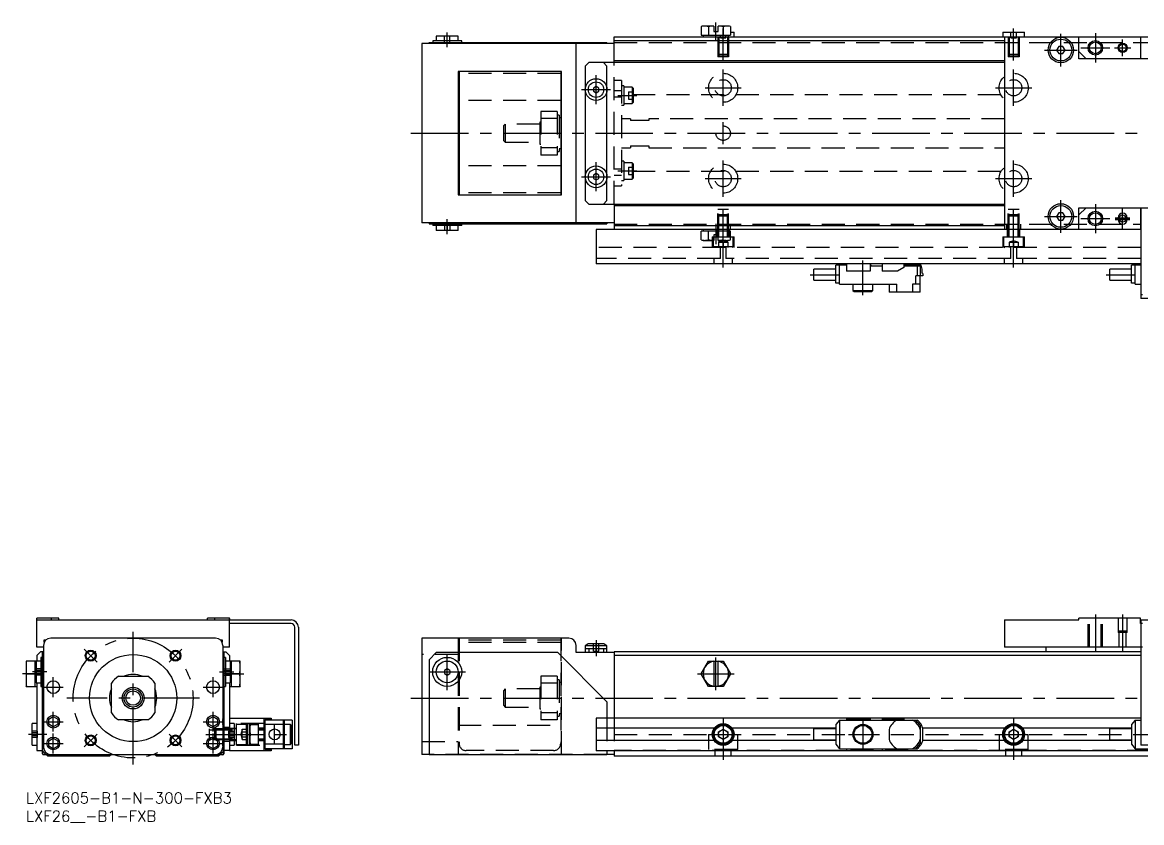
# Model space of a CAD drawing. Extents: x -1 to 584, y -8 to 212.
# Drawn here: x -1 to 307.2, y -8.3 to 212 of the extents above; entities that cross this region are included whole.
import ezdxf

# ---------------------------------------------------------------- set-up
doc = ezdxf.new("R2010")
doc.units = 0
doc.header["$LTSCALE"] = 0.5
doc.linetypes.add('CENTER', pattern=[50.8, 31.75, -6.35, 6.35, -6.35])
doc.linetypes.add('DASHED', pattern=[19.05, 12.7, -6.35])
for name, color, linetype in [('MSM_CENTER', 1, 'CENTER'), ('MSM_CONTINUOUS', 7, 'CONTINUOUS'), ('MSM_DASHED', 4, 'DASHED'), ('MSM_NARROW', 5, 'CONTINUOUS'), ('MSM_PART_NUMBER', 7, 'CONTINUOUS')]:
    doc.layers.add(name, color=color, linetype=linetype)
doc.styles.get("Standard").update_dxf_attribs({"font": 'txt.shx', "height": 1, "bigfont": 'bigfont.shx'})

# ---------------------------------------------------------------- blocks, each defined once
blk = doc.blocks.new('*U125')
at = {"layer": 'MSM_PART_NUMBER'}
blk.add_text('LXF2605-B1-N-300-FXB3', height=3, dxfattribs=at).set_placement((0, -3))
blk = doc.blocks.new('*U126')
at = {"layer": 'MSM_PART_NUMBER'}
blk.add_text('LXF26__-B1-FXB', height=3, dxfattribs=at).set_placement((0, -8))

msp = doc.modelspace()

# ---------------------------------------------------------------- linework, layer by layer
at = {"layer": 'MSM_CENTER'}
for p, q in [((190, 206.97), (190, 211.99)), ((192, 201.49), (192, 210.29)), ((272, 201.49), (272, 210.29)), ((116, 205.19), (116, 209.24)), ((285, 199.89), (285, 208.89)), ((294.5, 208.99), (294.5, 200.99)), ((302, 202.74), (302, 207.24)), ((280.5, 204.39), (289.5, 204.39)), ((290.5, 204.99), (298.5, 204.99)), ((299.75, 204.99), (304.25, 204.99)), ((157, 189.49), (157, 197.49)), ((192, 188.99), (192, 198.99)), ((272, 188.99), (272, 198.99)), ((153, 193.49), (160.99, 193.49)), ((163, 191.89), (168.19, 191.89)), ((187, 193.99), (197, 193.99)), ((267, 193.99), (277, 193.99)), ((192, 178.49), (192, 184.49)), ((106, 181.49), (475, 181.49)), ((157, 165.49), (157, 173.49)), ((192, 163.99), (192, 173.99)), ((272, 163.99), (272, 173.99)), ((163, 171.1), (168.19, 171.1)), ((153, 169.49), (160.99, 169.49)), ((187, 168.99), (197, 168.99)), ((267, 168.99), (277, 168.99)), ((192, 144.49), (192, 161.49)), ((272, 144.49), (272, 161.49)), ((285, 154.09), (285, 163.09)), ((294.5, 161.99), (294.5, 153.99)), ((302, 155.24), (302, 160.74)), ((116, 153.74), (116, 157.79)), ((280.5, 158.59), (289.5, 158.59)), ((290.5, 157.99), (298.5, 157.99)), ((300, 158.24), (304, 158.24)), ((300, 157.99), (304, 157.99)), ((300, 157.74), (304, 157.74)), ((190, 155.99), (190, 150.99)), ((230.5, 136.89), (230.5, 146.49)), ((216, 142.54), (224, 142.54)), ((297.5, 142.54), (305.5, 142.54)), ((294.5, 49), (294.5, 39)), ((302, 49), (302, 39)), ((29.5, 7.75), (29.5, 44.25)), ((157, 41.9), (157, 37.5)), ((16.06, 39.44), (19.6, 35.9)), ((42.94, 39.44), (39.4, 35.9)), ((116, 28.2), (116, 38.2)), ((190, 28.2), (190, 37.2)), ((4, 32.7), (-1, 32.7)), ((5.75, 33.2), (1.75, 33.2)), ((7.5, 26.25), (7.5, 31.75)), ((51.5, 26.25), (51.5, 31.75)), ((53.25, 33.2), (57.25, 33.2)), ((55, 32.7), (60, 32.7)), ((111, 33.2), (121, 33.2)), ((184.95, 32.7), (195.04, 32.7)), ((4.75, 29), (10.25, 29)), ((48.75, 29), (54.25, 29)), ((47.75, 26), (11.25, 26)), ((106, 26), (475, 26)), ((7.5, 16.75), (7.5, 22.25)), ((51.5, 16.75), (51.5, 22.25)), ((4.75, 19.5), (10.25, 19.5)), ((48.75, 19.5), (54.25, 19.5)), ((68.45, 13.25), (68.45, 18.75)), ((192, 20.29), (192, 9.51)), ((192, 20), (192, 9)), ((230.5, 20), (230.5, 12)), ((272, 20.29), (272, 9.51)), ((272, 20), (272, 9)), ((5.7, 16), (0.7, 16)), ((7.5, 10.75), (7.5, 16.25)), ((16.06, 12.56), (19.6, 16.1)), ((39.4, 16.1), (42.94, 12.56)), ((49.5, 16), (74.3, 16)), ((51.5, 10.75), (51.5, 16.25)), ((188, 16), (196, 16)), ((226.5, 16), (234.5, 16)), ((268, 16), (276, 16)), ((4.75, 13.5), (10.25, 13.5)), ((48.75, 13.5), (54.25, 13.5))]:
    msp.add_line(p, q, dxfattribs=at)
msp.add_circle((29.5, 26), 16.5, dxfattribs=at)
at = {"layer": 'MSM_CONTINUOUS'}
for p, q in [((186.5, 210.99), (185.95, 210.85)), ((185.95, 210.85), (185.95, 208.49)), ((189.4, 210.99), (186.5, 210.99)), ((187.97, 210.85), (187.97, 208.49)), ((189.4, 210.99), (189.4, 209.49)), ((193.5, 210.99), (190.6, 210.99)), ((190.6, 209.49), (190.6, 210.99)), ((192.02, 210.85), (192.02, 208.49)), ((194.04, 210.85), (193.5, 210.99)), ((194.04, 210.85), (194.04, 208.49)), ((120, 206.94), (112, 206.94)), ((112, 206.94), (112, 206.44)), ((119, 208.24), (113, 208.24)), ((113, 208.24), (113, 206.94)), ((119, 206.94), (119, 208.24)), ((120, 206.44), (120, 206.94)), ((162, 200.99), (162, 207.99)), ((162, 207.99), (462, 207.99)), ((162, 206.99), (269.5, 206.99)), ((185.95, 208.49), (194.04, 208.49)), ((186.5, 208.49), (186.5, 207.99)), ((189.4, 209.49), (190.6, 209.49)), ((193.5, 207.99), (193.5, 208.49)), ((194.04, 209.29), (195, 209.29)), ((195, 207.99), (195, 209.29)), ((269, 209.29), (275, 209.29)), ((269, 209.29), (269, 207.99)), ((269.5, 207.99), (269.5, 154.99)), ((275, 207.99), (275, 209.29)), ((290, 201.99), (290, 207.99)), ((306.9, 207.99), (306.9, 201.99)), ((162, 206.19), (109, 206.19)), ((109, 206.19), (109, 156.79)), ((111, 206.44), (160, 206.44)), ((111, 206.19), (111, 206.44)), ((111, 206.34), (160, 206.34)), ((113, 206.34), (113, 206.44)), ((114.5, 206.34), (114.5, 206.19)), ((117.5, 206.19), (117.5, 206.34)), ((146.5, 206.34), (146.5, 206.44)), ((148.6, 206.24), (148.56, 206.19)), ((148.6, 206.24), (148.6, 206.19)), ((151.29, 206.24), (148.6, 206.24)), ((151.29, 206.29), (151.29, 206.19)), ((152, 206.29), (151.29, 206.29)), ((151.5, 156.79), (151.5, 206.19)), ((152, 206.29), (152, 206.19)), ((160, 206.19), (160, 206.44)), ((284.42, 205.39), (283.84, 204.39)), ((283.84, 204.39), (284.42, 203.39)), ((285.57, 205.39), (284.42, 205.39)), ((286.15, 204.39), (285.57, 205.39)), ((285.57, 203.39), (286.15, 204.39)), ((292, 201.99), (290, 203.99)), ((155, 200.99), (154, 199.99)), ((269.5, 200.99), (155, 200.99)), ((160, 199.99), (159, 200.99)), ((162, 201.49), (269.5, 201.49)), ((284.42, 203.39), (285.57, 203.39)), ((334, 201.99), (290, 201.99)), ((119, 198.49), (119, 164.49)), ((147.5, 198.49), (119, 198.49)), ((119, 197.89), (119.25, 197.89)), ((119.25, 198.49), (119.25, 164.49)), ((147.25, 198.49), (147.25, 164.49)), ((147.25, 197.89), (147.5, 197.89)), ((147.5, 164.49), (147.5, 198.49)), ((154, 199.99), (154, 162.99)), ((160, 162.99), (160, 199.99)), ((119.25, 194.48), (119, 194.48)), ((147.5, 194.48), (147.25, 194.48)), ((157, 194.36), (156.25, 193.93)), ((157.75, 193.93), (157, 194.36)), ((156.25, 193.93), (156.25, 193.06)), ((156.25, 193.06), (157, 192.63)), ((157, 192.63), (157.75, 193.06)), ((157.75, 193.06), (157.75, 193.93)), ((119.25, 190.49), (119, 190.49)), ((147.5, 190.49), (147.25, 190.49)), ((147.5, 185.74), (147.25, 185.74)), ((147.25, 177.24), (147.5, 177.24)), ((119.25, 172.49), (119, 172.49)), ((147.5, 172.49), (147.25, 172.49)), ((157, 170.36), (156.25, 169.93)), ((156.25, 169.93), (156.25, 169.06)), ((157.75, 169.93), (157, 170.36)), ((157.75, 169.06), (157.75, 169.93)), ((119.25, 168.5), (119, 168.5)), ((147.5, 168.5), (147.25, 168.5)), ((156.25, 169.06), (157, 168.63)), ((157, 168.63), (157.75, 169.06)), ((119, 165.09), (119.25, 165.09)), ((119, 164.49), (147.5, 164.49)), ((147.25, 165.09), (147.5, 165.09)), ((154, 162.99), (155, 161.99)), ((155, 161.99), (269.5, 161.99)), ((159, 161.99), (160, 162.99)), ((162, 161.99), (162, 154.99)), ((269.5, 161.5), (162, 161.5)), ((290, 154.99), (290, 160.99)), ((290, 160.99), (334, 160.99)), ((290, 158.99), (292, 160.99)), ((306.9, 160.99), (306.9, 154.99)), ((307, 160.89), (307, 135.99)), ((317, 160.89), (307, 160.89)), ((284.42, 159.59), (283.84, 158.59)), ((283.84, 158.59), (284.42, 157.59)), ((285.57, 159.59), (284.42, 159.59)), ((284.42, 157.59), (285.57, 157.59)), ((286.15, 158.59), (285.57, 159.59)), ((285.57, 157.59), (286.15, 158.59)), ((300.75, 158.24), (300.75, 157.74)), ((303.25, 157.74), (303.25, 158.24)), ((162, 156.79), (109, 156.79)), ((111, 156.79), (111, 156.54)), ((111, 156.64), (160, 156.64)), ((111, 156.54), (160, 156.54)), ((112, 156.54), (112, 156.04)), ((120, 156.04), (112, 156.04)), ((113, 156.64), (113, 156.54)), ((113, 156.04), (113, 154.74)), ((119, 154.74), (113, 154.74)), ((114.5, 156.79), (114.5, 156.64)), ((117.5, 156.64), (117.5, 156.79)), ((119, 154.74), (119, 156.04)), ((120, 156.04), (120, 156.54)), ((146.5, 156.64), (146.5, 156.54)), ((148.56, 156.79), (148.6, 156.74)), ((148.6, 156.79), (148.6, 156.74)), ((148.6, 156.74), (151.29, 156.74)), ((151.29, 156.79), (151.29, 156.69)), ((151.29, 156.69), (152, 156.69)), ((152, 156.79), (152, 156.69)), ((157, 154.99), (157, 145.49)), ((307, 154.99), (157, 154.99)), ((160, 156.79), (160, 156.54)), ((269.5, 155.99), (162, 155.99)), ((185.95, 152.14), (185.95, 154.49)), ((194.04, 154.49), (185.95, 154.49)), ((186.5, 154.99), (186.5, 154.49)), ((187.97, 152.14), (187.97, 154.49)), ((192.02, 152.14), (192.02, 154.49)), ((193.5, 154.49), (193.5, 154.99)), ((194.04, 152.14), (194.04, 154.49)), ((185.95, 152.14), (186.5, 151.99)), ((186.5, 151.99), (189.4, 151.99)), ((190.6, 153.49), (189.4, 153.49)), ((189.4, 153.49), (189.4, 151.99)), ((190.6, 151.99), (190.6, 153.49)), ((190.6, 151.99), (193.5, 151.99)), ((193.5, 151.99), (194.04, 152.14)), ((307, 145.49), (157, 145.49)), ((226, 145.19), (223, 145.19)), ((223, 140.19), (223, 145.19)), ((224, 139.89), (224, 145.19)), ((226, 145.49), (226, 143.49)), ((232.5, 145.49), (232.5, 143.49)), ((232.75, 145.19), (232.5, 145.19)), ((232.75, 144.89), (232.75, 145.19)), ((235.79, 144.89), (232.75, 144.89)), ((235.79, 145.49), (235.79, 143.49)), ((241.8, 145.49), (241.8, 144.51)), ((246.54, 145.19), (241.8, 145.19)), ((246.36, 144.89), (241.8, 144.89)), ((245.44, 144.89), (245.44, 142.24)), ((246.29, 144.89), (246.29, 142.24)), ((246.36, 144.89), (246.36, 145.19)), ((246.85, 144.1), (246.54, 145.19)), ((307, 145.19), (304.5, 145.19)), ((304.5, 140.19), (304.5, 145.19)), ((305.5, 139.89), (305.5, 145.19)), ((217, 141.04), (217, 144.04)), ((223, 144.04), (217, 144.04)), ((232.5, 143.49), (226, 143.49)), ((240.04, 143.49), (235.79, 143.49)), ((241.8, 144.51), (240.04, 143.49)), ((245.06, 139.89), (245.06, 142.24)), ((247, 142.24), (245.06, 142.24)), ((246.3, 137.69), (246.3, 142.24)), ((246.85, 142.99), (246.85, 144.1)), ((247, 142.84), (246.85, 142.99)), ((247, 142.84), (247, 142.24)), ((298.5, 141.04), (298.5, 144.04)), ((304.5, 144.04), (298.5, 144.04)), ((217, 141.04), (223, 141.04)), ((224, 140.19), (223, 140.19)), ((224, 139.89), (239.84, 139.89)), ((227.75, 139.89), (227.75, 138.19)), ((233.25, 138.19), (233.25, 139.89)), ((237.69, 139.89), (237.69, 137.69)), ((239.84, 137.69), (239.84, 139.89)), ((246.3, 139.89), (244.15, 139.89)), ((244.15, 139.89), (244.15, 137.69)), ((298.5, 141.04), (304.5, 141.04)), ((305.5, 140.19), (304.5, 140.19)), ((305.5, 139.89), (307, 139.89)), ((227.75, 138.19), (233.25, 138.19)), ((227.75, 138.19), (228.04, 137.89)), ((228.04, 137.89), (232.94, 137.89)), ((232.94, 137.89), (233.25, 138.19)), ((246.3, 137.69), (237.69, 137.69)), ((317, 135.99), (307, 135.99)), ((9, 48), (3, 48)), ((3, 40), (3, 48)), ((3, 47.5), (73, 47.5)), ((7, 47.5), (7, 48)), ((9, 47.5), (9, 48)), ((56, 48), (50, 48)), ((50, 47.5), (50, 48)), ((52, 47.5), (52, 48)), ((56, 40), (56, 48)), ((56.1, 47.9), (56, 47.9)), ((73, 46.5), (56, 46.5)), ((56.1, 47.5), (56.1, 47.9)), ((269.5, 47.5), (290, 47.5)), ((269.5, 47.5), (269.5, 40)), ((306.9, 48), (290, 48)), ((290, 47.5), (290, 48)), ((306.9, 46.5), (306.9, 48)), ((306.9, 47.5), (317.1, 47.5)), ((306.9, 46.5), (307, 46.5)), ((307, 47.5), (307, 13)), ((74, 13), (74, 45.5)), ((75, 45.5), (75, 13)), ((4.8, 40.5), (4.8, 12.5)), ((5, 42), (5.48, 42)), ((5, 41.37), (5, 42)), ((52.2, 42.5), (6.8, 42.5)), ((53.52, 42), (54, 42)), ((54, 42), (54, 41.37)), ((54.2, 40.5), (54.2, 12.5)), ((149.5, 42.5), (109, 42.5)), ((109, 42.5), (109, 10.5)), ((151.5, 38.5), (151.5, 40.5)), ((154.86, 40.9), (154, 40.4)), ((154, 40.4), (154, 38.65)), ((159.99, 40.4), (154, 40.4)), ((159.13, 40.9), (154.86, 40.9)), ((159.99, 40.4), (159.13, 40.9)), ((160, 38.6), (159.99, 40.4)), ((4.8, 40), (3, 40)), ((4, 38.7), (3, 37.7)), ((3, 37.7), (3, 36.2)), ((4.8, 38.7), (4, 38.7)), ((4.55, 37.2), (4.05, 37.2)), ((4.05, 37.2), (4.05, 29.2)), ((4.55, 10.6), (4.55, 38.5)), ((4.65, 38.5), (4.55, 38.5)), ((4.65, 10.6), (4.65, 38.5)), ((56, 40), (54.2, 40)), ((54.2, 38.7), (55, 38.7)), ((54.35, 10.6), (54.35, 38.5)), ((54.35, 38.5), (54.45, 38.5)), ((54.45, 38.5), (54.45, 10.6)), ((54.95, 37.2), (54.45, 37.2)), ((54.95, 37.2), (54.95, 29.2)), ((55, 38.7), (56, 37.7)), ((56, 37.7), (56, 36.2)), ((111, 36.5), (113, 38.5)), ((146.5, 38.5), (113, 38.5)), ((146.5, 38.5), (160, 25)), ((162, 38.5), (151.5, 38.5)), ((154, 39.6), (160, 39.6)), ((154, 38.65), (154.04, 38.65)), ((154, 38.6), (162, 38.6)), ((154, 38.6), (154, 38.5)), ((154.04, 38.65), (154.04, 38.6)), ((154.94, 38.6), (154.94, 38.65)), ((154.94, 38.65), (159.04, 38.65)), ((155, 39.6), (155, 38.65)), ((156, 38.6), (156, 38.5)), ((159, 39.6), (159, 38.65)), ((159.04, 38.65), (159.04, 38.6)), ((162, 38.7), (162, 20.5)), ((307, 38.7), (162, 38.7)), ((307, 37.7), (162, 37.7)), ((307, 40), (269.5, 40)), ((281, 38.7), (281, 40)), ((0, 36.15), (0.01, 36.2)), ((0, 36.15), (0, 29.25)), ((4.05, 36.2), (0.01, 36.2)), ((2.5, 29.2), (2.5, 36.2)), ((2.75, 36.2), (2.75, 30.2)), ((4.65, 36.5), (4.55, 36.5)), ((4.8, 34.7), (4.65, 34.7)), ((54.35, 34.7), (54.2, 34.7)), ((54.35, 36.5), (54.45, 36.5)), ((58.99, 36.2), (54.95, 36.2)), ((56.25, 36.2), (56.25, 30.2)), ((56.5, 36.2), (56.5, 29.2)), ((58.99, 36.2), (59, 36.15)), ((59, 29.25), (59, 36.15)), ((111, 36.5), (111, 10.4)), ((116, 34.07), (115.25, 33.63)), ((116.75, 33.63), (116, 34.07)), ((185.95, 32.7), (187.97, 36.2)), ((187.97, 36.2), (192.02, 36.2)), ((189.4, 36.2), (189.4, 29.2)), ((190.6, 29.2), (190.6, 36.2)), ((192.02, 36.2), (194.04, 32.7)), ((0.15, 32.7), (2.5, 32.7)), ((4.65, 31.7), (4.8, 31.7)), ((25.43, 32), (33.57, 32)), ((54.2, 31.7), (54.35, 31.7)), ((58.85, 32.7), (56.5, 32.7)), ((115.25, 33.63), (115.25, 32.77)), ((115.25, 32.77), (116, 32.33)), ((116, 32.33), (116.75, 32.77)), ((116.75, 33.63), (116.75, 32.77)), ((187.97, 29.2), (185.95, 32.7)), ((194.04, 32.7), (192.02, 29.2)), ((0.01, 29.2), (0, 29.25)), ((0.01, 29.2), (3, 29.2)), ((2.75, 30.2), (4.05, 30.2)), ((3, 30.2), (3, 11.6)), ((4.05, 29.2), (4.55, 29.2)), ((4.5, 29), (4.55, 29)), ((4.5, 11.5), (4.5, 29)), ((4.65, 29), (4.8, 29)), ((4.7, 28), (4.8, 28.1)), ((4.7, 20.65), (4.7, 28)), ((23.5, 21.93), (23.5, 30.07)), ((35.5, 30.07), (35.5, 21.93)), ((54.35, 29), (54.2, 29)), ((54.2, 28.1), (54.3, 28)), ((54.3, 28), (54.3, 20.65)), ((54.45, 29.2), (54.95, 29.2)), ((54.5, 29), (54.45, 29)), ((54.5, 29), (54.5, 11.5)), ((54.95, 30.2), (56.25, 30.2)), ((56, 30.2), (56, 11.5)), ((56, 29.2), (58.99, 29.2)), ((59, 29.25), (58.99, 29.2)), ((192.02, 29.2), (187.97, 29.2)), ((160, 25), (160, 20.5)), ((1.7, 13), (1.7, 19)), ((3, 19), (1.7, 19)), ((4.5, 20.45), (4.55, 20.5)), ((4.65, 20.6), (4.7, 20.65)), ((6.25, 20.22), (7.5, 20.94)), ((6.25, 18.78), (6.25, 20.22)), ((7.5, 18.06), (6.25, 18.78)), ((7.5, 20.94), (8.75, 20.22)), ((8.75, 18.78), (7.5, 18.06)), ((8.75, 20.22), (8.75, 18.78)), ((33.57, 20), (25.43, 20)), ((50.25, 20.22), (51.5, 20.94)), ((50.25, 18.78), (50.25, 20.22)), ((51.5, 18.06), (50.25, 18.78)), ((51.5, 20.94), (52.75, 20.22)), ((52.75, 18.78), (51.5, 18.06)), ((52.75, 20.22), (52.75, 18.78)), ((54.3, 20.65), (54.35, 20.6)), ((54.45, 20.5), (54.5, 20.45)), ((56, 20.5), (67.5, 20.5)), ((57.3, 19), (56, 19)), ((57.3, 19), (57.3, 13)), ((64, 18.9), (61, 18.9)), ((61, 18.9), (61, 13.1)), ((61.6, 13.25), (61.6, 18.75)), ((61.6, 18.75), (64, 18.75)), ((64, 13.1), (64, 18.9)), ((65.5, 20.5), (65.5, 11.5)), ((73.3, 19.95), (65.8, 19.95)), ((65.8, 19.95), (65.8, 12.05)), ((70.8, 18.69), (65.8, 18.69)), ((67.5, 20.1), (65.9, 20.1)), ((65.9, 20.1), (65.9, 19.95)), ((67.5, 20.5), (67.5, 20.1)), ((70.8, 19.95), (70.8, 12.05)), ((71.1, 19.95), (71.1, 12.05)), ((72.8, 18.75), (71.1, 18.75)), ((73.1, 18.45), (72.8, 18.75)), ((72.8, 13.25), (72.8, 18.75)), ((73.3, 19.95), (73.3, 12.05)), ((157, 20.5), (157, 11.5)), ((307, 20.5), (157, 20.5)), ((224, 19.95), (223, 18.69)), ((223, 18.69), (223, 13.31)), ((224, 19.95), (245.44, 19.95)), ((224, 19.95), (224, 12.05)), ((226, 20.5), (226, 19.95)), ((232.5, 20.1), (226, 20.1)), ((232.5, 20.5), (232.5, 19.95)), ((235.79, 20.5), (235.79, 19.95)), ((241.8, 20.1), (235.79, 20.1)), ((240.04, 20.1), (240.04, 20.5)), ((241.8, 20.5), (241.8, 19.95)), ((246.3, 18.55), (245.06, 19.95)), ((246.3, 18.55), (246.3, 13.45)), ((305.5, 19.95), (304.5, 18.69)), ((304.5, 18.69), (304.5, 13.31)), ((305.5, 19.95), (307, 19.95)), ((305.5, 19.95), (305.5, 12.05)), ((61.85, 16), (64, 16)), ((65.5, 17.7), (64, 17.7)), ((65.5, 17.5), (64, 17.5)), ((73.1, 13.55), (73.1, 18.45)), ((73.1, 17.33), (73.3, 17.33)), ((189.52, 17.7), (157, 17.7)), ((190.75, 16.72), (192, 17.44)), ((190.75, 15.28), (190.75, 16.72)), ((192, 17.44), (193.25, 16.72)), ((193.25, 16.72), (193.25, 15.28)), ((223, 17.7), (194.47, 17.7)), ((217, 14.5), (217, 17.5)), ((223, 17.5), (217, 17.5)), ((237.69, 17.33), (237.69, 14.67)), ((247, 14.24), (247, 17.76)), ((269.52, 17.7), (247, 17.7)), ((270.75, 16.72), (272, 17.44)), ((270.75, 15.28), (270.75, 16.72)), ((272, 17.44), (273.25, 16.72)), ((273.25, 16.72), (273.25, 15.28)), ((304.5, 17.7), (274.47, 17.7)), ((298.5, 14.5), (298.5, 17.5)), ((304.5, 17.5), (298.5, 17.5)), ((1.7, 13), (3, 13)), ((6.25, 14.22), (7.5, 14.94)), ((6.25, 12.78), (6.25, 14.22)), ((7.5, 12.06), (6.25, 12.78)), ((7.5, 14.94), (8.75, 14.22)), ((8.75, 12.78), (7.5, 12.06)), ((8.75, 14.22), (8.75, 12.78)), ((50.25, 14.22), (51.5, 14.94)), ((50.25, 12.78), (50.25, 14.22)), ((51.5, 12.06), (50.25, 12.78)), ((51.5, 14.94), (52.75, 14.22)), ((52.75, 12.78), (51.5, 12.06)), ((52.75, 14.22), (52.75, 12.78)), ((56, 13), (57.3, 13)), ((61, 13.1), (64, 13.1)), ((64, 13.25), (61.6, 13.25)), ((64, 14.5), (65.5, 14.5)), ((64, 14.3), (65.5, 14.3)), ((70.8, 13.31), (65.8, 13.31)), ((71.1, 13.25), (72.8, 13.25)), ((72.8, 13.25), (73.1, 13.55)), ((73.3, 14.67), (73.1, 14.67)), ((75, 13), (74, 13)), ((189.52, 14.3), (157, 14.3)), ((192, 14.56), (190.75, 15.28)), ((193.25, 15.28), (192, 14.56)), ((223, 14.3), (194.47, 14.3)), ((217, 14.5), (223, 14.5)), ((223, 13.31), (224, 12.05)), ((245.06, 12.05), (246.3, 13.45)), ((269.52, 14.3), (247, 14.3)), ((272, 14.56), (270.75, 15.28)), ((273.25, 15.28), (272, 14.56)), ((304.5, 14.3), (274.47, 14.3)), ((298.5, 14.5), (304.5, 14.5)), ((304.5, 13.31), (305.5, 12.05)), ((317, 13), (307, 13)), ((3, 11.6), (4.5, 11.6)), ((4.55, 11.45), (4.5, 11.5)), ((5.5, 10.5), (4.65, 11.35)), ((4.75, 10.5), (54.25, 10.5)), ((54.25, 10.4), (4.75, 10.4)), ((6, 10), (5.6, 10.4)), ((23.03, 10), (6, 10)), ((23.43, 10.4), (23.03, 10)), ((35.97, 10), (35.57, 10.4)), ((53, 10), (35.97, 10)), ((53.4, 10.4), (53, 10)), ((54.35, 11.35), (53.5, 10.5)), ((54.5, 11.5), (54.45, 11.45)), ((56, 11.6), (54.5, 11.6)), ((67.5, 11.5), (56, 11.5)), ((73.3, 12.05), (65.8, 12.05)), ((65.9, 12.05), (65.9, 11.9)), ((65.9, 11.9), (67.5, 11.9)), ((67.5, 11.9), (67.5, 11.5)), ((111, 10.5), (109, 10.5)), ((160, 10.4), (111, 10.4)), ((467.49, 11.5), (157, 11.5)), ((160, 11.5), (160, 10.4)), ((162, 10.5), (160, 10.5)), ((162, 11.5), (162, 10)), ((462, 10), (162, 10)), ((224, 12.05), (245.44, 12.05)), ((226, 12.05), (226, 11.5)), ((232.5, 11.9), (226, 11.9)), ((232.5, 12.05), (232.5, 11.5)), ((235.79, 12.05), (235.79, 11.5)), ((241.8, 11.9), (235.79, 11.9)), ((240.04, 11.9), (240.04, 11.5)), ((241.8, 12.05), (241.8, 11.5)), ((305.5, 12.05), (326.94, 12.05))]:
    msp.add_line(p, q, dxfattribs=at)
for centre, radius in [((285, 204.39), 3.5), ((285, 204.39), 3), ((294.5, 204.99), 1.62), ((302, 204.99), 1.25), ((302, 204.99), 1), ((157, 193.49), 3), ((157, 193.49), 2.13), ((157, 169.49), 3), ((157, 169.49), 2.13), ((285, 158.59), 3.5), ((285, 158.59), 3), ((294.5, 157.99), 1.62), ((302, 157.99), 1), ((17.83, 37.67), 1.23), ((29.5, 26), 12), ((41.17, 37.67), 1.23), ((116, 33.2), 4), ((116, 33.2), 3), ((7.5, 29), 1.75), ((29.5, 26), 3), ((29.5, 26), 2.5), ((29.5, 26), 2), ((51.5, 29), 1.75), ((7.5, 19.5), 1.75), ((51.5, 19.5), 1.75), ((192, 16), 3), ((192, 16), 2.75), ((230.5, 16), 2.75), ((272, 16), 3), ((272, 16), 2.75), ((17.83, 14.33), 1.23), ((41.17, 14.33), 1.23), ((68.45, 16), 1.5), ((192, 16), 2.45), ((192, 16), 1.25), ((230.5, 16), 2.45), ((272, 16), 2.45), ((272, 16), 1.25), ((7.5, 13.5), 1.75), ((51.5, 13.5), 1.75)]:
    msp.add_circle(centre, radius, dxfattribs=at)
for centre, radius, start, end in [((187, 207.14), 3.86, 90.5706, 105.7723), ((186.93, 207.13), 3.86, 74.2309, 89.4262), ((190.17, 194.83), 16.17, 92.7561, 97.8123), ((189.82, 194.83), 16.17, 82.1877, 87.2439), ((193.06, 207.13), 3.86, 90.5738, 105.7691), ((192.99, 207.14), 3.86, 74.2277, 89.4294), ((302, 158.24), 1.25, 0, 180), ((302, 157.74), 1.25, 180, 0), ((187, 155.85), 3.86, 254.2277, 269.4294), ((186.93, 155.85), 3.86, 270.5738, 285.7691), ((190.17, 168.16), 16.17, 262.1877, 267.2439), ((189.82, 168.16), 16.17, 272.7561, 277.8123), ((193.06, 155.85), 3.86, 254.2309, 269.4262), ((192.99, 155.85), 3.86, 270.5706, 285.7723), ((73, 45.5), 2, 0, 90), ((73, 45.5), 1, 0, 90), ((6.8, 40.5), 2, 90, 180), ((52.2, 40.5), 2, 0, 90), ((149.5, 40.5), 2, 0, 90), ((11.31, 34.39), 11.31, 170.8086, 179.713), ((11.31, 34.51), 11.31, 180.2886, 189.1898), ((47.69, 34.39), 11.31, 0.287, 9.1914), ((47.69, 34.51), 11.31, 350.8102, 359.7114), ((190, 32.7), 3.5, 99.8709, 260.1291), ((190, 32.7), 3.5, 279.8709, 80.1291), ((11.31, 30.89), 11.31, 170.8102, 179.7114), ((11.31, 31.01), 11.31, 180.287, 189.1914), ((29.5, 26), 7.25, 124.1484, 145.8516), ((29.5, 26), 6.5, 67.3801, 112.6199), ((29.5, 26), 7.25, 34.1484, 55.8516), ((47.69, 30.89), 11.31, 0.2886, 9.1898), ((47.69, 31.01), 11.31, 350.8086, 359.713), ((29.5, 26), 6.5, 157.3801, 202.6199), ((29.5, 26), 6.5, 337.3801, 22.6199), ((29.5, 26), 7.25, 214.1484, 235.8516), ((29.5, 26), 7.25, 304.1484, 325.8516), ((7.5, 19.5), 2.8, 164.6411, 195.3589), ((7.5, 19.5), 2.75, 169.0575, 190.9425), ((29.5, 26), 6.5, 247.3801, 292.6199), ((51.5, 19.5), 2.8, 344.6411, 15.3589), ((51.5, 19.5), 2.75, 349.0575, 10.9425), ((65.93, 17.31), 4.33, 160.5961, 179.1478), ((241.99, 16), 4.5, 118.6246, 162.8538), ((241.99, 16), 4.5, 17.1462, 61.3754), ((242.37, 16), 5, 38.3525, 52.1855), ((241.99, 16), 5.3, 19.37, 35.8295), ((4.2, 15.97), 0.5, 45.573, 53.1301), ((4.2, 15.97), 0.5, 306.8699, 314.427), ((4.2, 15.97), 0.5, 334.1581, 25.8419), ((65.91, 17.44), 4.31, 180.8046, 199.4516), ((65.91, 14.56), 4.31, 160.5484, 179.1954), ((7.5, 13.5), 2.8, 164.6411, 195.3589), ((7.5, 13.5), 2.75, 169.0575, 190.9425), ((6.8, 12.5), 2, 180, 270), ((52.2, 12.5), 2, 270, 0), ((51.5, 13.5), 2.8, 344.6411, 15.3589), ((51.5, 13.5), 2.75, 349.0575, 10.9425), ((65.93, 14.69), 4.33, 180.8522, 199.4039), ((241.99, 16), 4.5, 197.1462, 241.3754), ((241.99, 16), 4.5, 298.6246, 342.8538), ((242.37, 16), 5, 307.8145, 321.6475), ((241.99, 16), 5.3, 324.1705, 340.63), ((4.75, 10.6), 0.2, 180, 270), ((4.75, 10.6), 0.1, 180, 270), ((54.25, 10.6), 0.2, 270, 0), ((54.25, 10.6), 0.1, 270, 0)]:
    msp.add_arc(centre, radius, start, end, dxfattribs=at)
at = {"layer": 'MSM_DASHED'}
for p, q in [((115.25, 206.24), (115.25, 208.24)), ((116, 206.24), (116, 208.24)), ((116.75, 206.24), (116.75, 208.24)), ((190.5, 207.99), (190.5, 202.49)), ((190.77, 207.99), (190.77, 202.49)), ((191.25, 207.79), (191.25, 208.49)), ((191.25, 207.79), (192.75, 207.79)), ((192, 207.79), (192, 208.49)), ((192.75, 207.79), (192.75, 208.49)), ((193.22, 207.99), (193.22, 202.49)), ((193.5, 207.99), (193.5, 202.49)), ((270.5, 207.99), (270.5, 202.49)), ((270.77, 207.99), (270.77, 202.49)), ((271.25, 207.79), (271.25, 209.29)), ((271.25, 207.79), (272.75, 207.79)), ((272, 207.79), (272, 209.29)), ((272.75, 207.79), (272.75, 209.29)), ((273.22, 207.99), (273.22, 202.49)), ((273.5, 207.99), (273.5, 202.49)), ((116.75, 206.24), (115.25, 206.24)), ((162, 206.49), (462, 206.49)), ((162, 161.99), (162, 200.99)), ((190.77, 202.99), (190.5, 203.26)), ((190.5, 203.26), (193.5, 203.26)), ((193.5, 202.49), (190.5, 202.49)), ((193.22, 202.99), (190.77, 202.99)), ((193.22, 202.99), (193.5, 203.26)), ((270.77, 202.99), (270.5, 203.26)), ((270.5, 203.26), (273.5, 203.26)), ((273.5, 202.49), (270.5, 202.49)), ((273.22, 202.99), (270.77, 202.99)), ((273.22, 202.99), (273.5, 203.26)), ((147.25, 197.89), (119.25, 197.89)), ((164, 195.99), (162, 195.99)), ((164, 195.99), (164, 166.99)), ((164.6, 194.54), (164, 194.54)), ((164.6, 194.54), (164.6, 189.24)), ((164, 193.16), (162, 193.16)), ((164, 191.4), (162, 191.4)), ((166.94, 194.14), (164.6, 194.14)), ((165.9, 192.89), (167.19, 192.89)), ((165.9, 192.89), (165.9, 190.89)), ((165.9, 191.89), (167.19, 191.89)), ((166.94, 194.14), (166.94, 189.64)), ((167.19, 193.88), (166.94, 194.14)), ((167.19, 193.88), (167.19, 189.9)), ((268.49, 192.07), (167.19, 192.07)), ((147.25, 190.49), (119.25, 190.49)), ((164, 189.24), (164.6, 189.24)), ((164.6, 189.64), (166.94, 189.64)), ((165.9, 190.89), (167.19, 190.89)), ((166.94, 189.64), (167.19, 189.9)), ((141.79, 187.49), (141.79, 175.49)), ((146.29, 187.49), (141.79, 187.49)), ((146.29, 185.56), (141.79, 185.56)), ((146.29, 187.49), (146.29, 175.49)), ((146.79, 186.49), (146.29, 186.49)), ((146.79, 186.49), (146.79, 176.49)), ((147.25, 185.74), (146.79, 185.74)), ((166.5, 185.49), (164, 185.49)), ((166.5, 185.49), (166.5, 184.99)), ((171.5, 184.99), (166.5, 184.99)), ((171.5, 185.49), (171.5, 184.99)), ((269.5, 185.49), (171.5, 185.49)), ((132, 183.99), (131.5, 183.49)), ((131.5, 183.49), (131.5, 179.49)), ((141.5, 183.99), (132, 183.99)), ((132, 183.99), (132, 178.99)), ((141.5, 184.49), (141.5, 178.49)), ((141.79, 184.49), (141.5, 184.49)), ((131.5, 179.49), (132, 178.99)), ((132, 178.99), (141.5, 178.99)), ((141.5, 178.49), (141.79, 178.49)), ((146.29, 177.42), (141.79, 177.42)), ((146.29, 176.49), (146.79, 176.49)), ((146.79, 177.24), (147.25, 177.24)), ((164, 177.49), (166.5, 177.49)), ((166.5, 177.99), (171.5, 177.99)), ((166.5, 177.99), (166.5, 177.49)), ((171.5, 177.99), (171.5, 177.49)), ((171.5, 177.49), (269.5, 177.49)), ((146.29, 175.49), (141.79, 175.49)), ((164.6, 173.75), (164, 173.75)), ((164.6, 173.75), (164.6, 168.45)), ((166.94, 173.35), (164.6, 173.35)), ((167.19, 173.09), (166.94, 173.35)), ((166.94, 173.35), (166.94, 168.85)), ((167.19, 173.09), (167.19, 169.11)), ((147.25, 172.49), (119.25, 172.49)), ((164, 171.59), (162, 171.59)), ((164, 169.83), (162, 169.83)), ((165.9, 172.1), (167.19, 172.1)), ((165.9, 172.1), (165.9, 170.1)), ((165.9, 171.1), (167.19, 171.1)), ((165.9, 170.1), (167.19, 170.1)), ((268.49, 170.91), (167.19, 170.91)), ((162, 166.99), (164, 166.99)), ((164, 168.45), (164.6, 168.45)), ((164.6, 168.85), (166.94, 168.85)), ((166.94, 168.85), (167.19, 169.11)), ((147.25, 165.09), (119.25, 165.09)), ((190.5, 153), (190.5, 160.49)), ((193.5, 160.49), (190.5, 160.49)), ((190.77, 152.99), (190.77, 160.49)), ((193.22, 152.99), (193.22, 160.49)), ((193.5, 153), (193.5, 160.49)), ((270.5, 153), (270.5, 160.49)), ((273.5, 160.49), (270.5, 160.49)), ((270.77, 152.99), (270.77, 160.49)), ((273.22, 152.99), (273.22, 160.49)), ((273.5, 153), (273.5, 160.49)), ((190.77, 158.99), (190.5, 158.72)), ((190.5, 158.72), (193.5, 158.72)), ((193.22, 158.99), (190.77, 158.99)), ((193.22, 158.99), (193.5, 158.72)), ((270.77, 158.99), (270.5, 158.72)), ((270.5, 158.72), (273.5, 158.72)), ((273.22, 158.99), (270.77, 158.99)), ((273.22, 158.99), (273.5, 158.72)), ((114.25, 156.64), (114.25, 156.54)), ((114.5, 156.64), (114.5, 156.54)), ((116.75, 156.74), (115.25, 156.74)), ((115.25, 156.74), (115.25, 154.74)), ((116, 156.74), (116, 154.74)), ((116.75, 156.74), (116.75, 154.74)), ((117.5, 156.54), (117.5, 156.64)), ((117.75, 156.64), (117.75, 156.54)), ((162, 156.49), (307, 156.49)), ((190, 156.5), (190, 154.99)), ((190.25, 154.99), (190.25, 152.99)), ((193.75, 152.99), (193.75, 154.99)), ((194, 154.99), (194, 156.5)), ((270, 156.49), (270, 154.99)), ((270.25, 154.99), (270.25, 152.99)), ((273.75, 152.99), (273.75, 154.99)), ((274, 154.99), (274, 156.49)), ((189, 152.99), (195, 152.99)), ((189, 152.99), (189, 149.99)), ((189.25, 152.99), (189.25, 150.29)), ((192, 151.83), (190.75, 151.49)), ((190.75, 151.49), (190.75, 149.99)), ((190.75, 151.49), (193.25, 151.49)), ((193.25, 151.49), (192, 151.83)), ((192, 151.49), (192, 149.99)), ((193.25, 151.49), (193.25, 149.99)), ((194.75, 150.29), (194.75, 152.99)), ((195, 149.99), (195, 152.99)), ((269, 152.99), (275, 152.99)), ((269, 152.99), (269, 149.99)), ((269.25, 152.99), (269.25, 150.29)), ((272, 151.83), (270.75, 151.49)), ((270.75, 151.49), (270.75, 149.99)), ((270.75, 151.49), (273.25, 151.49)), ((273.25, 151.49), (272, 151.83)), ((272, 151.49), (272, 149.99)), ((273.25, 151.49), (273.25, 149.99)), ((274.75, 150.29), (274.75, 152.99)), ((275, 149.99), (275, 152.99)), ((307, 149.99), (157, 149.99)), ((189.25, 150.29), (189.55, 149.99)), ((189.25, 150.29), (194.75, 150.29)), ((191.23, 146.99), (191.23, 149.99)), ((192.76, 149.99), (192.76, 146.99)), ((194.44, 149.99), (194.75, 150.29)), ((269.25, 150.29), (269.55, 149.99)), ((269.25, 150.29), (274.75, 150.29)), ((271.23, 146.99), (271.23, 149.99)), ((272.76, 149.99), (272.76, 146.99)), ((274.44, 149.99), (274.75, 150.29)), ((191.23, 146.99), (157, 146.99)), ((189.52, 145.49), (189.52, 146.99)), ((271.23, 146.99), (192.76, 146.99)), ((194.47, 146.99), (194.47, 145.49)), ((269.52, 145.49), (269.52, 146.99)), ((307, 146.99), (272.76, 146.99)), ((274.47, 146.99), (274.47, 145.49)), ((317, 136.99), (307, 136.99)), ((292.5, 40), (292.5, 48)), ((292.87, 40), (292.87, 48)), ((296.12, 40), (296.12, 48)), ((296.5, 40), (296.5, 48)), ((300.75, 48), (300.75, 44)), ((303.25, 44), (303.25, 48)), ((317, 46.5), (307, 46.5)), ((300.75, 44.5), (303.25, 44.5)), ((303.25, 44), (300.75, 44)), ((301, 44.5), (301, 40)), ((303, 40), (303, 44.5)), ((119, 42.5), (119, 10.5)), ((119.25, 42.5), (119.25, 13.53)), ((147.25, 41.9), (119.25, 41.9)), ((147.25, 41.3), (119.25, 41.3)), ((147.25, 42.5), (147.25, 13.53)), ((147.5, 10.5), (147.5, 42.5)), ((156.25, 38.9), (156.25, 40.9)), ((157, 38.9), (157, 40.9)), ((157.75, 38.9), (157.75, 40.9)), ((119, 38), (109, 38)), ((156.25, 38.9), (157.75, 38.9)), ((317, 40), (307, 40)), ((4.75, 34.07), (2.75, 34.07)), ((4.75, 34.07), (4.75, 32.33)), ((54.25, 34.07), (56.25, 34.07)), ((54.25, 34.07), (54.25, 32.33)), ((4.75, 33.63), (2.75, 33.63)), ((4.75, 32.77), (2.75, 32.77)), ((4.75, 32.33), (2.75, 32.33)), ((54.25, 33.63), (56.25, 33.63)), ((54.25, 32.77), (56.25, 32.77)), ((54.25, 32.33), (56.25, 32.33)), ((146.29, 32), (141.79, 32)), ((141.79, 32), (141.79, 20)), ((146.29, 32), (146.29, 20)), ((146.79, 31), (146.29, 31)), ((146.79, 31), (146.79, 21)), ((132, 28.5), (131.5, 28)), ((131.5, 28), (131.5, 24)), ((141.5, 28.5), (132, 28.5)), ((132, 28.5), (132, 23.5)), ((141.79, 29), (141.5, 29)), ((141.5, 29), (141.5, 23)), ((146.29, 30.07), (141.79, 30.07)), ((147.5, 30.25), (146.79, 30.25)), ((131.5, 24), (132, 23.5)), ((132, 23.5), (141.5, 23.5)), ((141.5, 23), (141.79, 23)), ((146.29, 21.93), (141.79, 21.93)), ((146.79, 21.75), (147.5, 21.75)), ((58, 13), (58, 19)), ((65.5, 19), (58, 19)), ((60.7, 18.75), (58, 18.75)), ((61, 18.45), (60.7, 18.75)), ((60.7, 13.25), (60.7, 18.75)), ((119, 18.5), (147.5, 18.5)), ((146.29, 20), (141.79, 20)), ((146.29, 21), (146.79, 21)), ((160, 20.5), (160, 11.5)), ((162, 20.5), (162, 11.5)), ((3.2, 16.87), (1.7, 16.87)), ((3.2, 16.43), (1.7, 16.43)), ((3.2, 15.57), (1.7, 15.57)), ((3.2, 15.13), (3.2, 16.87)), ((58, 17.5), (50.5, 17.5)), ((50.5, 14.5), (50.5, 17.5)), ((50.5, 17.23), (58, 17.23)), ((52, 17.23), (52.27, 17.5)), ((52, 14.77), (52, 17.23)), ((52.27, 17.5), (52.27, 14.5)), ((54.5, 18), (56, 18)), ((55.8, 16.87), (57.3, 16.87)), ((55.8, 16.87), (55.8, 15.13)), ((55.8, 16.43), (57.3, 16.43)), ((55.8, 15.57), (57.3, 15.57)), ((56, 17.75), (58, 17.75)), ((59.5, 17.25), (59.17, 16)), ((59.17, 16), (59.5, 14.75)), ((59.5, 17.44), (61, 17.44)), ((59.5, 14.56), (59.5, 17.44)), ((59.5, 16.72), (61, 16.72)), ((162, 15.97), (462, 15.97)), ((188, 15.97), (188, 11.8)), ((196, 11.8), (196, 15.97)), ((268, 15.97), (268, 11.8)), ((276, 11.8), (276, 15.97)), ((3.2, 15.13), (1.7, 15.13)), ((50.5, 14.77), (58, 14.77)), ((58, 14.5), (50.5, 14.5)), ((52, 14.77), (52.27, 14.5)), ((56, 14), (54.5, 14)), ((55.8, 15.13), (57.3, 15.13)), ((58, 14.25), (56, 14.25)), ((58, 13.25), (60.7, 13.25)), ((58, 13), (65.5, 13)), ((59.5, 15.28), (61, 15.28)), ((59.5, 14.56), (61, 14.56)), ((60.7, 13.25), (61, 13.55)), ((109, 14), (119, 14)), ((160, 10.5), (111, 10.5)), ((145.25, 11.53), (121.25, 11.53)), ((462, 11.6), (162, 11.6)), ((196, 11.8), (188, 11.8)), ((189.75, 11.8), (189.75, 10)), ((194.25, 10), (194.25, 11.8)), ((276, 11.8), (268, 11.8)), ((269.75, 11.8), (269.75, 10)), ((274.25, 10), (274.25, 11.8))]:
    msp.add_line(p, q, dxfattribs=at)
for centre, radius in [((192, 193.99), 4), ((272, 193.99), 4), ((192, 193.99), 2.25), ((272, 193.99), 2.25), ((192, 181.49), 2), ((192, 168.99), 4), ((272, 168.99), 4), ((192, 168.99), 2.25), ((272, 168.99), 2.25)]:
    msp.add_circle(centre, radius, dxfattribs=at)
for centre, start, end in [((121.25, 13.53), 180, 270), ((145.25, 13.53), 270, 360)]:
    msp.add_arc(centre, 2, start, end, dxfattribs=at)
at = {"layer": 'MSM_NARROW'}
for p, q in [((40.31, 38.5), (40.31, 38.6)), ((64, 17.23), (65.5, 17.23)), ((64, 14.77), (65.5, 14.77))]:
    msp.add_line(p, q, dxfattribs=at)
for centre, radius in [((294.5, 204.99), 2), ((294.5, 157.99), 2), ((17.83, 37.67), 1.5), ((41.17, 37.67), 1.5), ((17.83, 14.33), 1.5), ((41.17, 14.33), 1.5)]:
    msp.add_circle(centre, radius, dxfattribs=at)

# ---------------------------------------------------------------- block references
at = {"layer": 'MSM_CONTINUOUS'}
for name in ['*U125', '*U126']:
    msp.add_blockref(name, (0, 0), dxfattribs=at)

doc.saveas('drawing.dxf')
